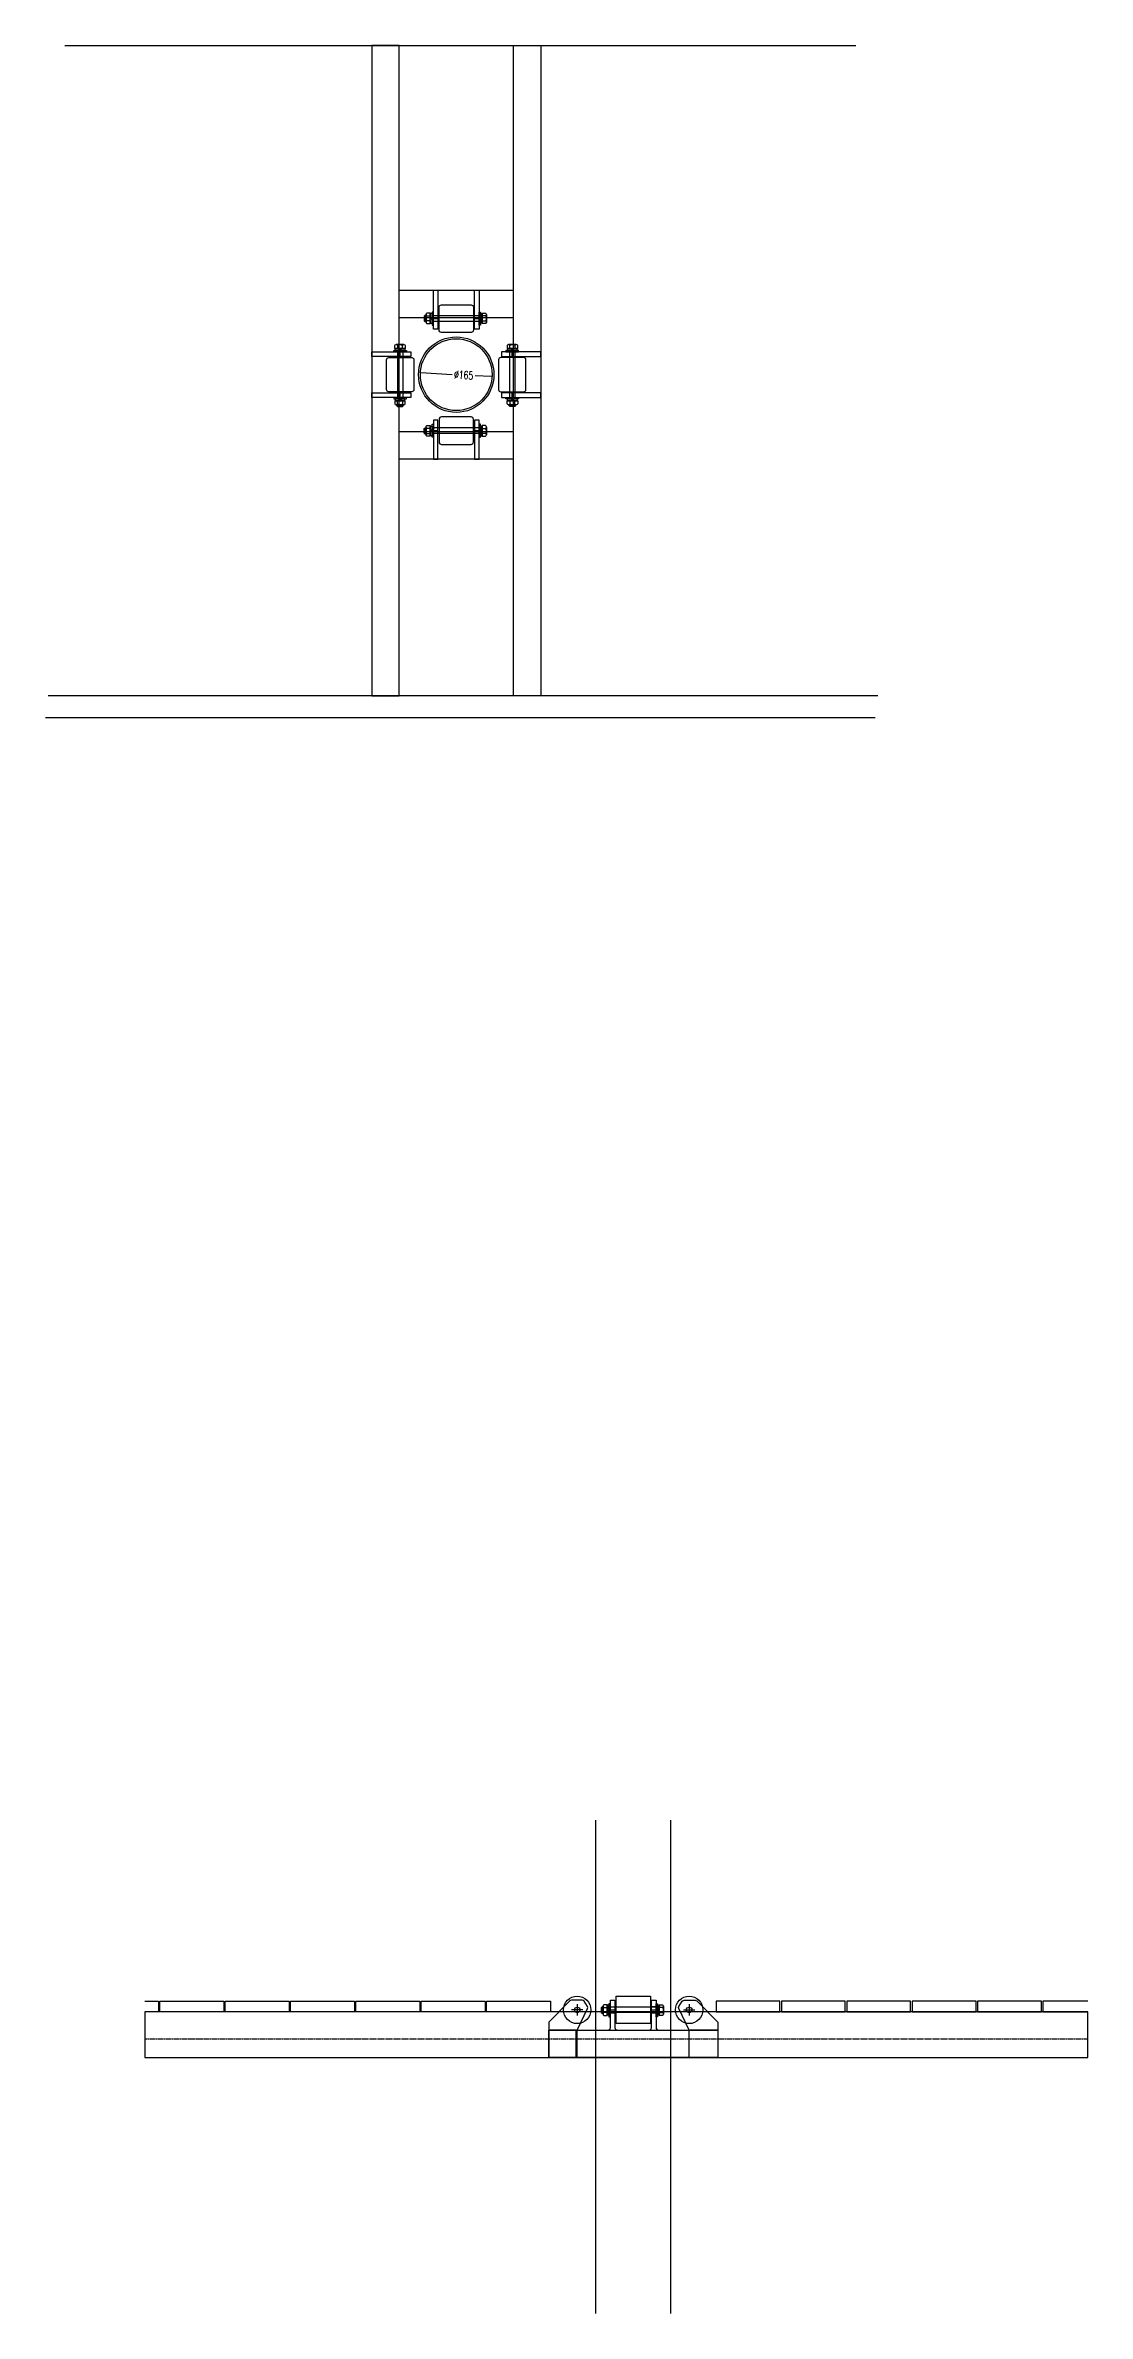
# Model space of a CAD drawing. Header units: millimetres. Extents: x -1442555 to -1309205, y 1400164 to 1531173.
# Drawn here: x -1318825 to -1316544, y 1406426 to 1411386 of the extents above; entities that cross this region are included whole.
import ezdxf

# ---------------------------------------------------------------- set-up
doc = ezdxf.new("R2010")
doc.units = ezdxf.units.MM
doc.header["$LTSCALE"] = 10
doc.linetypes.add('-6_350_HOLE$0$DASH', pattern=[0.35, 0.25, -0.1])
doc.linetypes.add('ACAD_ISO03W100', pattern=[30, 12, -18])
doc.layers.get('0').update_dxf_attribs({"linetype": 'CONTINUOUS'})
doc.layers.get('DEFPOINTS').update_dxf_attribs({"linetype": 'CONTINUOUS'})
for name, color, linetype in [('00-HATCH(填充)', 250, 'CONTINUOUS'), ('W-ancillary measures附属措施', 1, 'CONTINUOUS'), ('W-STEEL_FRAME钢架', 3, 'CONTINUOUS'), ('W-WOOD_FLOOR木地板', 30, 'CONTINUOUS')]:
    doc.layers.add(name, color=color, linetype=linetype)
doc.styles.add('STANDARD_T3', font='simplex.shx', dxfattribs={"width": 0.7, "bigfont": 'gbcbig.shx'})
doc.dimstyles.new('W&&5', dxfattribs={"dimtxt": 17.5, "dimasz": 5, "dimexe": 12.5, "dimexo": 15, "dimgap": 5, "dimtad": 1, "dimdec": 0, "dimzin": 0, "dimdsep": 46, "dimtxsty": 'STANDARD_T3', "dimcen": 0.09, "dimclrd": 1, "dimclre": 1, "dimclrt": 7, "dimazin": 2, "dimtfac": 1, "dimtdec": 0, "dimtix": 1, "dimtmove": 2, "dimatfit": 3, "dimfxl": 100, "dimtolj": 1, "dimtzin": 0, "dimarcsym": 0})

# ---------------------------------------------------------------- blocks, each defined once
blk = doc.blocks.new('*D429')
at = {"color": 1, "lineweight": -2, "transparency": 16777216}
for p, q in [((-1318003.6, 1410670.4), (-1317935.1, 1410666.5)), ((-1317848.9, 1410661.6), (-1317884.9, 1410663.7))]:
    blk.add_line(p, q, dxfattribs=at)
at = {"color": 1, "transparency": 16777216}
for points in [[(-1318003.6, 1410671.2), (-1318003.7, 1410669.5), (-1318008.6, 1410670.7)], [(-1317848.8, 1410662.5), (-1317848.9, 1410660.8), (-1317843.9, 1410661.4)]]:
    blk.add_solid(points, dxfattribs=at)
at = {"layer": 'DEFPOINTS', "color": 0, "transparency": 16777216}
for p in [(-1318008.6, 1410670.7, 0), (-1317843.9, 1410661.4, 0)]:
    blk.add_point(p, dxfattribs=at)
at = {"color": 7, "transparency": 16777216, "insert": (-1317910, 1410665.1), "char_height": 17.5, "attachment_point": 5, "rotation": 356.7708, "style": 'STANDARD_T3'}
blk.add_mtext('\\A1;∅165', dxfattribs=at)

msp = doc.modelspace()

# ---------------------------------------------------------------- hatches: boundary and pattern name
h = msp.add_hatch(color=256)
h.dxf.hatch_style = 1
edge = h.paths.add_edge_path()
edge.add_arc((-1317926.2, 1410666), 82.5, 0, 360)
edge = h.paths.add_edge_path(flags=16)
edge.add_arc((-1317926.2, 1410666), 78.5, 0, 360)
edge = h.paths.add_edge_path()
edge.add_arc((-1317926.2, 1410666), 82.5, 0, 360)
edge = h.paths.add_edge_path(flags=16)
edge.add_arc((-1317926.2, 1410666), 78.5, 0, 360)

# ---------------------------------------------------------------- linework, layer by layer
at = {"color": 4}
for p, q in [((-1317992.2, 1410789, 0), (-1317996.2, 1410789, 0)), ((-1317992.2, 1410795, 0), (-1317995.2, 1410795, 0)), ((-1317995.2, 1410783, 0), (-1317992.2, 1410783, 0)), ((-1318055.2, 1410600, 0), (-1318055.2, 1410597, 0)), ((-1318049.2, 1410600, 0), (-1318049.2, 1410596, 0)), ((-1318043.2, 1410597, 0), (-1318043.2, 1410600, 0)), ((-1317809.2, 1410597, 0), (-1317809.2, 1410600, 0)), ((-1317803.2, 1410600, 0), (-1317803.2, 1410596, 0)), ((-1317797.2, 1410600, 0), (-1317797.2, 1410597, 0)), ((-1317992.2, 1410543, 0), (-1317996.2, 1410543, 0)), ((-1317995.2, 1410549, 0), (-1317992.2, 1410549, 0)), ((-1317992.2, 1410537, 0), (-1317995.2, 1410537, 0)), ((-1317604.9, 1407089.8, 0), (-1317608.9, 1407089.8, 0)), ((-1317604.9, 1407095.8, 0), (-1317607.9, 1407095.8, 0)), ((-1317607.9, 1407083.8, 0), (-1317604.9, 1407083.8, 0))]:
    msp.add_line(p, q, dxfattribs=at)
for p, q in [((-1317990.2, 1410794.5, 0), (-1317983.2, 1410794.5, 0)), ((-1317979.2, 1410788, 0), (-1317983.2, 1410791.3, 0)), ((-1317979.2, 1410785.7, 0), (-1317983.2, 1410789, 0)), ((-1317873.2, 1410788, 0), (-1317869.2, 1410791.3, 0)), ((-1317873.2, 1410785.7, 0), (-1317869.2, 1410789, 0)), ((-1317862.2, 1410794.5, 0), (-1317869.2, 1410794.5, 0)), ((-1317860.2, 1410782, 0), (-1317860.2, 1410796, 0)), ((-1317983.2, 1410783.5, 0), (-1317990.2, 1410783.5, 0)), ((-1317869.2, 1410783.5, 0), (-1317862.2, 1410783.5, 0)), ((-1318042.2, 1410732, 0), (-1318056.2, 1410732, 0)), ((-1318054.7, 1410730, 0), (-1318054.7, 1410723, 0)), ((-1318048.2, 1410719, 0), (-1318051.5, 1410723, 0)), ((-1318045.9, 1410719, 0), (-1318049.2, 1410723, 0)), ((-1318043.7, 1410723, 0), (-1318043.7, 1410730, 0)), ((-1317810.2, 1410732, 0), (-1317796.2, 1410732, 0)), ((-1317808.7, 1410723, 0), (-1317808.7, 1410730, 0)), ((-1317806.6, 1410719, 0), (-1317803.2, 1410723, 0)), ((-1317804.3, 1410719, 0), (-1317800.9, 1410723, 0)), ((-1317797.7, 1410730, 0), (-1317797.7, 1410723, 0)), ((-1318054.7, 1410602, 0), (-1318054.7, 1410609, 0)), ((-1318048.2, 1410613, 0), (-1318051.5, 1410609, 0)), ((-1318045.9, 1410613, 0), (-1318049.2, 1410609, 0)), ((-1318043.7, 1410609, 0), (-1318043.7, 1410602, 0)), ((-1317808.7, 1410609, 0), (-1317808.7, 1410602, 0)), ((-1317806.6, 1410613, 0), (-1317803.2, 1410609, 0)), ((-1317804.3, 1410613, 0), (-1317800.9, 1410609, 0)), ((-1317797.7, 1410602, 0), (-1317797.7, 1410609, 0)), ((-1317983.2, 1410548.5, 0), (-1317990.2, 1410548.5, 0)), ((-1317979.2, 1410546.4, 0), (-1317983.2, 1410543, 0)), ((-1317979.2, 1410544.1, 0), (-1317983.2, 1410540.7, 0)), ((-1317873.2, 1410546.4, 0), (-1317869.2, 1410543, 0)), ((-1317873.2, 1410544.1, 0), (-1317869.2, 1410540.7, 0)), ((-1317869.2, 1410548.5, 0), (-1317862.2, 1410548.5, 0)), ((-1317860.2, 1410550, 0), (-1317860.2, 1410536, 0)), ((-1317990.2, 1410537.5, 0), (-1317983.2, 1410537.5, 0)), ((-1317862.2, 1410537.5, 0), (-1317869.2, 1410537.5, 0)), ((-1317602.9, 1407095.3, 0), (-1317595.9, 1407095.3, 0)), ((-1317595.9, 1407084.3, 0), (-1317602.9, 1407084.3, 0)), ((-1317591.9, 1407088.7, 0), (-1317595.9, 1407092.1, 0)), ((-1317591.9, 1407086.4, 0), (-1317595.9, 1407089.8, 0)), ((-1317588.9, 1407051.3, 0), (-1317588.9, 1407111.3, 0)), ((-1317498.9, 1407051.3, 0), (-1317498.9, 1407111.3, 0)), ((-1317498.9, 1407111.3, 0), (-1317488.9, 1407111.3, 0)), ((-1317488.9, 1407111.3, 0), (-1317488.9, 1407051.3, 0)), ((-1317485.9, 1407088.7, 0), (-1317481.9, 1407092.1, 0)), ((-1317485.9, 1407086.4, 0), (-1317481.9, 1407089.8, 0)), ((-1317474.9, 1407095.3, 0), (-1317481.9, 1407095.3, 0)), ((-1317481.9, 1407084.3, 0), (-1317474.9, 1407084.3, 0)), ((-1317472.9, 1407082.8, 0), (-1317472.9, 1407096.8, 0)), ((-1317593.9, 1407046.3, 0), (-1317483.9, 1407046.3, 0))]:
    msp.add_line(p, q)
at = {"color": 6, "linetype": 'ACAD_ISO03W100'}
for p, q in [((-1317876.2, 1410794.5, 0), (-1317976.2, 1410794.5, 0)), ((-1317876.2, 1410782.5, 0), (-1317976.2, 1410782.5, 0)), ((-1318054.7, 1410716, 0), (-1318054.7, 1410616, 0)), ((-1318042.7, 1410716, 0), (-1318042.7, 1410616, 0)), ((-1317809.7, 1410716, 0), (-1317809.7, 1410616, 0)), ((-1317797.7, 1410716, 0), (-1317797.7, 1410616, 0)), ((-1317876.2, 1410549.5, 0), (-1317976.2, 1410549.5, 0)), ((-1317876.2, 1410537.5, 0), (-1317976.2, 1410537.5, 0)), ((-1317488.9, 1407096.3, 0), (-1317588.9, 1407096.3, 0)), ((-1317488.9, 1407084.3, 0), (-1317588.9, 1407084.3, 0))]:
    msp.add_line(p, q, dxfattribs=at)
at = {"color": 2}
for p, q in [((-1317976.2, 1410788.5, 0), (-1317966.2, 1410788.5, 0)), ((-1317886.2, 1410788.5, 0), (-1317876.2, 1410788.5, 0)), ((-1318048.7, 1410706, 0), (-1318048.7, 1410716, 0)), ((-1317803.7, 1410706, 0), (-1317803.7, 1410716, 0)), ((-1318048.7, 1410616, 0), (-1318048.7, 1410626, 0)), ((-1317803.7, 1410616, 0), (-1317803.7, 1410626, 0)), ((-1317976.2, 1410543.5, 0), (-1317966.2, 1410543.5, 0)), ((-1317886.2, 1410543.5, 0), (-1317876.2, 1410543.5, 0)), ((-1317588.9, 1407090.3, 0), (-1317578.9, 1407090.3, 0)), ((-1317498.9, 1407090.3, 0), (-1317488.9, 1407090.3, 0))]:
    msp.add_line(p, q, dxfattribs=at)
at = {"color": 1}
for p, q in [((-1317588.9, 1407097.3, 0), (-1317578.9, 1407097.3, 0)), ((-1317578.9, 1407083.3, 0), (-1317588.9, 1407083.3, 0)), ((-1317488.9, 1407097.3, 0), (-1317498.9, 1407097.3, 0)), ((-1317488.9, 1407083.3, 0), (-1317498.9, 1407083.3, 0))]:
    msp.add_line(p, q, dxfattribs=at)
at = {"color": 5}
for p, q in [((-1317661.4, 1406986.3, 0), (-1317661.4, 1407046.3, 0)), ((-1317416.4, 1406986.3, 0), (-1317416.4, 1407046.3, 0))]:
    msp.add_line(p, q, dxfattribs=at)
at = {"elevation": 0}
for points in [[(-1318051.2, 1410851), (-1317801.2, 1410851)], [(-1318051.2, 1410791), (-1317801.2, 1410791)], [(-1317994.2, 1410782), (-1317992.2, 1410782), (-1317992.2, 1410796), (-1317994.2, 1410796)], [(-1317979.2, 1410802.5), (-1317979.2, 1410774.5), (-1317976.2, 1410774.5), (-1317976.2, 1410802.5), (-1317979.2, 1410802.5), (-1317979.2, 1410801.5)], [(-1317873.2, 1410802.5), (-1317873.2, 1410774.5), (-1317876.2, 1410774.5), (-1317876.2, 1410802.5), (-1317873.2, 1410802.5), (-1317873.2, 1410801.5)], [(-1318062.7, 1410719), (-1318034.7, 1410719), (-1318034.7, 1410716), (-1318062.7, 1410716), (-1318062.7, 1410719), (-1318061.7, 1410719)], [(-1317789.7, 1410719), (-1317817.7, 1410719), (-1317817.7, 1410716), (-1317789.7, 1410716), (-1317789.7, 1410719), (-1317790.7, 1410719)], [(-1318062.7, 1410613), (-1318034.7, 1410613), (-1318034.7, 1410616), (-1318062.7, 1410616), (-1318062.7, 1410613), (-1318061.7, 1410613)], [(-1318042.2, 1410598), (-1318042.2, 1410600), (-1318056.2, 1410600), (-1318056.2, 1410598)], [(-1317789.7, 1410613), (-1317817.7, 1410613), (-1317817.7, 1410616), (-1317789.7, 1410616), (-1317789.7, 1410613), (-1317790.7, 1410613)], [(-1317810.2, 1410598), (-1317810.2, 1410600), (-1317796.2, 1410600), (-1317796.2, 1410598)], [(-1317801.2, 1410541), (-1318051.2, 1410541)], [(-1317994.2, 1410550), (-1317992.2, 1410550), (-1317992.2, 1410536), (-1317994.2, 1410536)], [(-1317979.2, 1410529.5), (-1317979.2, 1410557.5), (-1317976.2, 1410557.5), (-1317976.2, 1410529.5), (-1317979.2, 1410529.5), (-1317979.2, 1410530.5)], [(-1317873.2, 1410529.5), (-1317873.2, 1410557.5), (-1317876.2, 1410557.5), (-1317876.2, 1410529.5), (-1317873.2, 1410529.5), (-1317873.2, 1410530.5)], [(-1317801.2, 1410481), (-1318051.2, 1410481)], [(-1317621.4, 1407505.5), (-1317621.4, 1406426.1)], [(-1317456.4, 1406426.1), (-1317456.4, 1407505.5)], [(-1317606.9, 1407082.8), (-1317604.9, 1407082.8), (-1317604.9, 1407096.8), (-1317606.9, 1407096.8)], [(-1317591.9, 1407103.3), (-1317591.9, 1407075.3), (-1317588.9, 1407075.3), (-1317588.9, 1407103.3), (-1317591.9, 1407103.3), (-1317591.9, 1407102.3)], [(-1317485.9, 1407103.3), (-1317485.9, 1407075.3), (-1317488.9, 1407075.3), (-1317488.9, 1407103.3), (-1317485.9, 1407103.3), (-1317485.9, 1407102.3)]]:
    msp.add_lwpolyline(points, dxfattribs=at)
for points in [[(-1317966.2, 1410851), (-1317966.2, 1410765.2), (-1317976.2, 1410765.2), (-1317976.2, 1410851)], [(-1317876.2, 1410851), (-1317876.2, 1410765.2), (-1317886.2, 1410765.2), (-1317886.2, 1410851)], [(-1317996.2, 1410784), (-1317994.2, 1410782), (-1317994.2, 1410796), (-1317996.2, 1410794)], [(-1317992.2, 1410780.5), (-1317992.2, 1410783.5), (-1317992.2, 1410794.5), (-1317992.2, 1410797.5)], [(-1317860.2, 1410780.5), (-1317860.2, 1410783.5), (-1317860.2, 1410794.5), (-1317860.2, 1410797.5)], [(-1318111.2, 1410716), (-1318025.5, 1410716), (-1318025.5, 1410706), (-1318111.2, 1410706)], [(-1318040.7, 1410732), (-1318043.7, 1410732), (-1318054.7, 1410732), (-1318057.7, 1410732)], [(-1317741.2, 1410716), (-1317827, 1410716), (-1317827, 1410706), (-1317741.2, 1410706)], [(-1317811.7, 1410732), (-1317808.7, 1410732), (-1317797.7, 1410732), (-1317794.7, 1410732)], [(-1318111.2, 1410626), (-1318025.5, 1410626), (-1318025.5, 1410616), (-1318111.2, 1410616)], [(-1318040.7, 1410600), (-1318043.7, 1410600), (-1318054.7, 1410600), (-1318057.7, 1410600)], [(-1318044.2, 1410596), (-1318042.2, 1410598), (-1318056.2, 1410598), (-1318054.2, 1410596)], [(-1317741.2, 1410626), (-1317827, 1410626), (-1317827, 1410616), (-1317741.2, 1410616)], [(-1317811.7, 1410600), (-1317808.7, 1410600), (-1317797.7, 1410600), (-1317794.7, 1410600)], [(-1317808.2, 1410596), (-1317810.2, 1410598), (-1317796.2, 1410598), (-1317798.2, 1410596)], [(-1317996.2, 1410548), (-1317994.2, 1410550), (-1317994.2, 1410536), (-1317996.2, 1410538)], [(-1317992.2, 1410551.5), (-1317992.2, 1410548.5), (-1317992.2, 1410537.5), (-1317992.2, 1410534.5)], [(-1317966.2, 1410481), (-1317966.2, 1410566.8), (-1317976.2, 1410566.8), (-1317976.2, 1410481)], [(-1317876.2, 1410481), (-1317876.2, 1410566.8), (-1317886.2, 1410566.8), (-1317886.2, 1410481)], [(-1317860.2, 1410551.5), (-1317860.2, 1410548.5), (-1317860.2, 1410537.5), (-1317860.2, 1410534.5)], [(-1317576.4, 1407120.3), (-1317501.4, 1407120.3), (-1317501.4, 1407060.3), (-1317576.4, 1407060.3)], [(-1317608.9, 1407084.8), (-1317606.9, 1407082.8), (-1317606.9, 1407096.8), (-1317608.9, 1407094.8)], [(-1317604.9, 1407081.3), (-1317604.9, 1407084.3), (-1317604.9, 1407095.3), (-1317604.9, 1407098.3)], [(-1317472.9, 1407081.3), (-1317472.9, 1407084.3), (-1317472.9, 1407095.3), (-1317472.9, 1407098.3)], [(-1317723.9, 1406986.3), (-1317663.9, 1406986.3), (-1317663.9, 1407046.3), (-1317723.9, 1407046.3)]]:
    msp.add_lwpolyline(points, close=True, dxfattribs=at)
for points in [[(-1317990.2, 1410777.5), (-1317983.2, 1410777.5), (-1317983.2, 1410778.5), (-1317979.2, 1410778.5), (-1317979.2, 1410799.5), (-1317983.2, 1410799.5), (-1317983.2, 1410778.5), (-1317983.2, 1410800.5), (-1317990.2, 1410800.5, 0.666667), (-1317990.2, 1410794.5, 0.363636), (-1317990.2, 1410783.5, 0.666667)], [(-1317958.7, 1410818.5), (-1317893.7, 1410818.5, -0.414214), (-1317888.7, 1410813.5), (-1317888.7, 1410763.5, -0.414214), (-1317893.7, 1410758.5), (-1317958.7, 1410758.5, -0.414214), (-1317963.7, 1410763.5), (-1317963.7, 1410813.5, -0.414214)], [(-1317862.2, 1410777.5), (-1317869.2, 1410777.5), (-1317869.2, 1410778.5), (-1317873.2, 1410778.5), (-1317873.2, 1410799.5), (-1317869.2, 1410799.5), (-1317869.2, 1410778.5), (-1317869.2, 1410800.5), (-1317862.2, 1410800.5, -0.666667), (-1317862.2, 1410794.5, -0.363636), (-1317862.2, 1410783.5, -0.666667)], [(-1318078.7, 1410633.5), (-1318078.7, 1410698.5, -0.414214), (-1318073.7, 1410703.5), (-1318023.7, 1410703.5, -0.414214), (-1318018.7, 1410698.5), (-1318018.7, 1410633.5, -0.414214), (-1318023.7, 1410628.5), (-1318073.7, 1410628.5, -0.414214)], [(-1318037.7, 1410730), (-1318037.7, 1410723), (-1318038.7, 1410723), (-1318038.7, 1410719), (-1318059.7, 1410719), (-1318059.7, 1410723), (-1318038.7, 1410723), (-1318060.7, 1410723), (-1318060.7, 1410730, -0.666667), (-1318054.7, 1410730, -0.363636), (-1318043.7, 1410730, -0.666667)], [(-1317773.7, 1410633.5), (-1317773.7, 1410698.5, 0.414214), (-1317778.7, 1410703.5), (-1317828.7, 1410703.5, 0.414214), (-1317833.7, 1410698.5), (-1317833.7, 1410633.5, 0.414214), (-1317828.7, 1410628.5), (-1317778.7, 1410628.5, 0.414214)], [(-1317814.7, 1410730), (-1317814.7, 1410723), (-1317813.7, 1410723), (-1317813.7, 1410719), (-1317792.7, 1410719), (-1317792.7, 1410723), (-1317813.7, 1410723), (-1317791.7, 1410723), (-1317791.7, 1410730, 0.666667), (-1317797.7, 1410730, 0.363636), (-1317808.7, 1410730, 0.666667)], [(-1318037.7, 1410602), (-1318037.7, 1410609), (-1318038.7, 1410609), (-1318038.7, 1410613), (-1318059.7, 1410613), (-1318059.7, 1410609), (-1318038.7, 1410609), (-1318060.7, 1410609), (-1318060.7, 1410602, 0.666667), (-1318054.7, 1410602, 0.363636), (-1318043.7, 1410602, 0.666667)], [(-1317814.7, 1410602), (-1317814.7, 1410609), (-1317813.7, 1410609), (-1317813.7, 1410613), (-1317792.7, 1410613), (-1317792.7, 1410609), (-1317813.7, 1410609), (-1317791.7, 1410609), (-1317791.7, 1410602, -0.666667), (-1317797.7, 1410602, -0.363636), (-1317808.7, 1410602, -0.666667)], [(-1317990.2, 1410554.5), (-1317983.2, 1410554.5), (-1317983.2, 1410553.5), (-1317979.2, 1410553.5), (-1317979.2, 1410532.5), (-1317983.2, 1410532.5), (-1317983.2, 1410553.5), (-1317983.2, 1410531.5), (-1317990.2, 1410531.5, -0.666667), (-1317990.2, 1410537.5, -0.363636), (-1317990.2, 1410548.5, -0.666667)], [(-1317958.7, 1410513.5), (-1317893.7, 1410513.5, 0.414214), (-1317888.7, 1410518.5), (-1317888.7, 1410568.5, 0.414214), (-1317893.7, 1410573.5), (-1317958.7, 1410573.5, 0.414214), (-1317963.7, 1410568.5), (-1317963.7, 1410518.5, 0.414214)], [(-1317862.2, 1410554.5), (-1317869.2, 1410554.5), (-1317869.2, 1410553.5), (-1317873.2, 1410553.5), (-1317873.2, 1410532.5), (-1317869.2, 1410532.5), (-1317869.2, 1410553.5), (-1317869.2, 1410531.5), (-1317862.2, 1410531.5, 0.666667), (-1317862.2, 1410537.5, 0.363636), (-1317862.2, 1410548.5, 0.666667)], [(-1317602.9, 1407078.3), (-1317595.9, 1407078.3), (-1317595.9, 1407079.3), (-1317591.9, 1407079.3), (-1317591.9, 1407100.3), (-1317595.9, 1407100.3), (-1317595.9, 1407079.3), (-1317595.9, 1407101.3), (-1317602.9, 1407101.3, 0.666667), (-1317602.9, 1407095.3, 0.363636), (-1317602.9, 1407084.3, 0.666667)], [(-1317474.9, 1407078.3), (-1317481.9, 1407078.3), (-1317481.9, 1407079.3), (-1317485.9, 1407079.3), (-1317485.9, 1407100.3), (-1317481.9, 1407100.3), (-1317481.9, 1407079.3), (-1317481.9, 1407101.3), (-1317474.9, 1407101.3, -0.666667), (-1317474.9, 1407095.3, -0.363636), (-1317474.9, 1407084.3, -0.666667)]]:
    msp.add_lwpolyline(points, format="xyb", close=True, dxfattribs=at)
msp.add_lwpolyline([(-1317588.9, 1407111.3), (-1317578.9, 1407111.3), (-1317578.9, 1407051.3, 0.414214), (-1317573.9, 1407046.3)], format="xyb", dxfattribs=at)
at = {"color": 5, "elevation": 0}
msp.add_lwpolyline([(-1317723.9, 1407046.3), (-1317353.9, 1407046.3), (-1317353.9, 1406986.3), (-1317723.9, 1406986.3)], close=True, dxfattribs=at)
at = {"lineweight": -3}
for centre in [(-1317661.4, 1407090.3, 0), (-1317416.4, 1407090.3, 0)]:
    msp.add_circle(centre, 30, dxfattribs=at)
for centre, start, end in [((-1317593.9, 1407051.3, 0), 270, 0), ((-1317503.9, 1407051.3, 0), 270, 0), ((-1317483.9, 1407051.3, 0), 180, 270)]:
    msp.add_arc(centre, 5, start, end)
at = {"layer": '00-HATCH(填充)', "color": 0, "lineweight": -3, "ltscale": 0.5}
for p, q in [((-1317648.9, 1407090.3, 0), (-1317673.9, 1407090.3, 0)), ((-1317661.4, 1407102.8, 0), (-1317661.4, 1407077.8, 0)), ((-1317428.9, 1407090.3, 0), (-1317403.9, 1407090.3, 0)), ((-1317416.4, 1407102.8, 0), (-1317416.4, 1407077.8, 0))]:
    msp.add_line(p, q, dxfattribs=at)
at = {"layer": '00-HATCH(填充)', "color": 0, "lineweight": -3, "elevation": 0}
for points in [[(-1317661.4, 1407046.3), (-1317638.6, 1407093, 0.267952), (-1317639, 1407098), (-1317646.4, 1407109.1, 0.249325), (-1317650.6, 1407111.3), (-1317674.3, 1407111.3, 0.198912), (-1317677.9, 1407109.8), (-1317723.9, 1407063.8), (-1317723.9, 1407046.3)], [(-1317416.4, 1407046.3), (-1317439.2, 1407093, -0.267952), (-1317438.8, 1407098), (-1317431.4, 1407109.1, -0.249325), (-1317427.2, 1407111.3), (-1317403.5, 1407111.3, -0.198912), (-1317399.9, 1407109.8), (-1317353.9, 1407063.8), (-1317353.9, 1407046.3)]]:
    msp.add_lwpolyline(points, format="xyb", close=True, dxfattribs=at)
at = {"layer": '00-HATCH(填充)', "color": 0, "lineweight": -3}
for centre in [(-1317661.4, 1407090.3, 0), (-1317416.4, 1407090.3, 0)]:
    msp.add_circle(centre, 6, dxfattribs=at)
at = {"layer": 'W-ancillary measures附属措施'}
for radius in [82.5, 82.5, 82.5, 82.5, 78.5, 78.5, 78.5, 78.5]:
    msp.add_circle((-1317926.2, 1410666, 0), radius, dxfattribs=at)
at = {"layer": 'W-STEEL_FRAME钢架', "elevation": 0}
for points in [[(-1318782.7, 1411386), (-1317051.6, 1411386)], [(-1317003.4, 1409964), (-1318819.2, 1409964)], [(-1318825.4, 1409916), (-1317009.6, 1409916)]]:
    msp.add_lwpolyline(points, dxfattribs=at)
for points in [[(-1318111.2, 1409964), (-1318051.2, 1409964), (-1318051.2, 1411386), (-1318111.2, 1411386)], [(-1317741.2, 1409964), (-1317801.2, 1409964), (-1317801.2, 1411386), (-1317741.2, 1411386)], [(-1318607.6, 1407086.3), (-1318607.6, 1406986.3), (-1316544.3, 1406986.3), (-1316544.3, 1407086.3)]]:
    msp.add_lwpolyline(points, close=True, dxfattribs=at)
at = {"layer": 'W-STEEL_FRAME钢架', "color": 252, "linetype": '-6_350_HOLE$0$DASH', "elevation": 0}
msp.add_lwpolyline([(-1318607.6, 1406986.3), (-1316544.3, 1406986.3), (-1316544.3, 1407026.3), (-1318607.6, 1407026.3)], close=True, dxfattribs=at)
at = {"layer": 'W-WOOD_FLOOR木地板'}
for points in [[(-1318607.6, 1407109.3), (-1318578.1, 1407109.3), (-1318578.1, 1407086.3), (-1318607.6, 1407086.3)], [(-1316544.3, 1407109.3), (-1316642.7, 1407109.3), (-1316642.7, 1407086.3), (-1316544.3, 1407086.3)]]:
    msp.add_lwpolyline(points, dxfattribs=at)
for points in [[(-1318435.1, 1407086.3), (-1318575.1, 1407086.3), (-1318575.1, 1407109.3), (-1318435.1, 1407109.3)], [(-1318292.1, 1407086.3), (-1318432.1, 1407086.3), (-1318432.1, 1407109.3), (-1318292.1, 1407109.3)], [(-1318149.1, 1407086.3), (-1318289.1, 1407086.3), (-1318289.1, 1407109.3), (-1318149.1, 1407109.3)], [(-1318006.1, 1407086.3), (-1318146.1, 1407086.3), (-1318146.1, 1407109.3), (-1318006.1, 1407109.3)], [(-1317863.1, 1407086.3), (-1318003.1, 1407086.3), (-1318003.1, 1407109.3), (-1317863.1, 1407109.3)], [(-1317720.1, 1407086.3), (-1317860.1, 1407086.3), (-1317860.1, 1407109.3), (-1317720.1, 1407109.3)], [(-1317357.7, 1407086.3), (-1317217.7, 1407086.3), (-1317217.7, 1407109.3), (-1317357.7, 1407109.3)], [(-1317214.7, 1407086.3), (-1317074.7, 1407086.3), (-1317074.7, 1407109.3), (-1317214.7, 1407109.3)], [(-1317071.7, 1407086.3), (-1316931.7, 1407086.3), (-1316931.7, 1407109.3), (-1317071.7, 1407109.3)], [(-1316928.7, 1407086.3), (-1316788.7, 1407086.3), (-1316788.7, 1407109.3), (-1316928.7, 1407109.3)], [(-1316785.7, 1407086.3), (-1316645.7, 1407086.3), (-1316645.7, 1407109.3), (-1316785.7, 1407109.3)]]:
    msp.add_lwpolyline(points, close=True, dxfattribs=at)

# ---------------------------------------------------------------- dimensions: what is measured, and where the dimension line sits
dim = msp.add_diameter_dim_2p(p1=(-1318008.6, 1410670.7, 0), p2=(-1317843.9, 1410661.4, 0), dimstyle='W&&5')
dim.commit()
dim.dimension.update_dxf_attribs({"geometry": '*D429', "text_midpoint": (-1317910, 1410665.1), "dimtype": 163})

doc.saveas('drawing.dxf')
